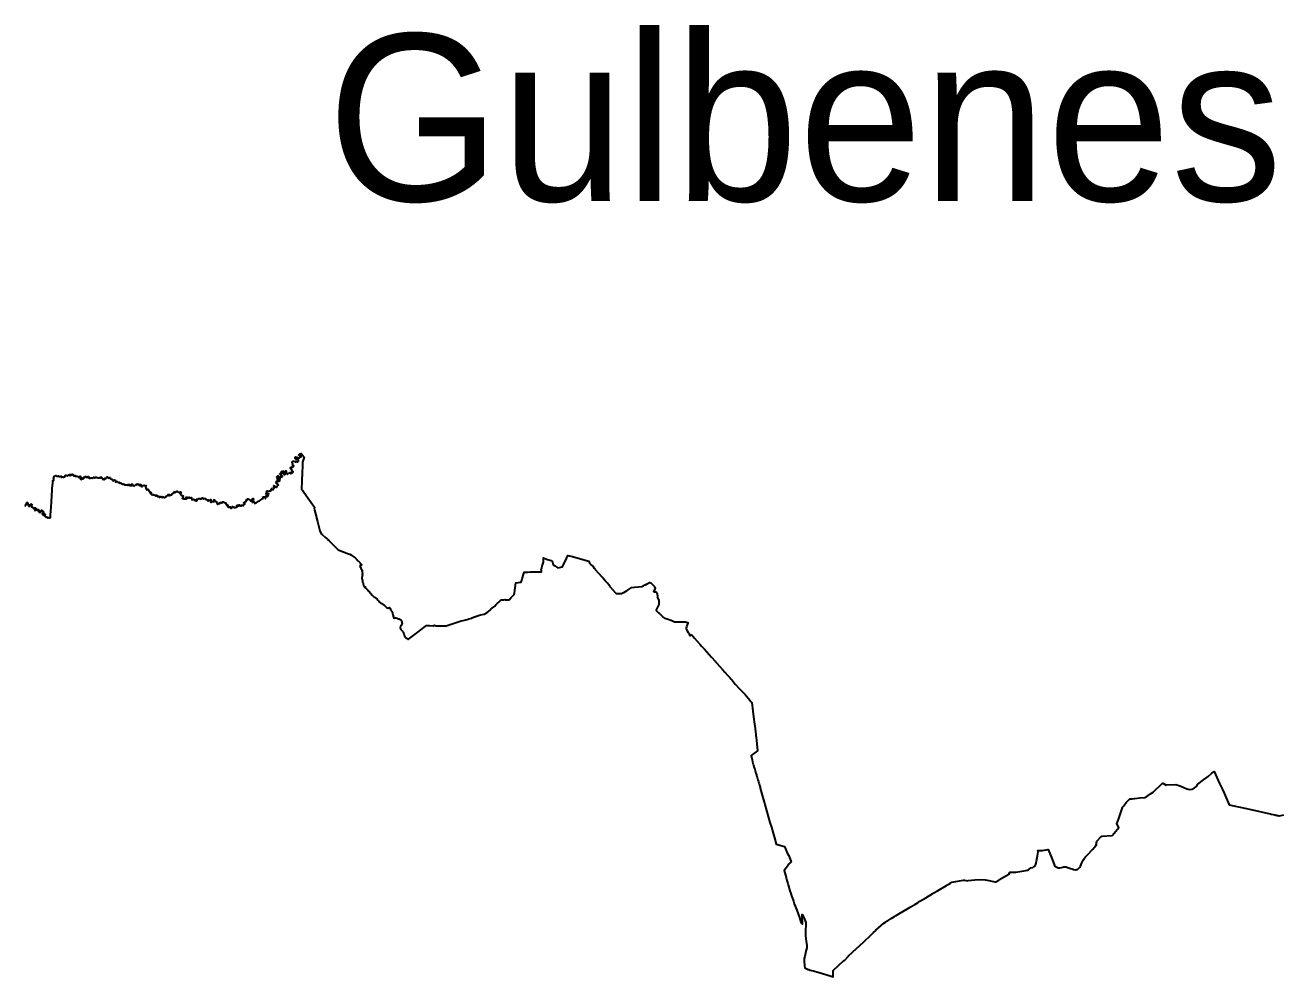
# Model space of a CAD drawing. Extents: x 293476 to 779698, y 145469 to 460400.
# Drawn here: x 631904 to 671094, y 314104 to 343744 of the extents above; entities that cross this region are included whole.
import ezdxf

# ---------------------------------------------------------------- set-up
doc = ezdxf.new("R2010")
doc.units = 0
doc.layers.add('Level 25', color=7, linetype='Continuous')
doc.layers.add('Level 57', color=7, linetype='Continuous')

msp = doc.modelspace()

# ---------------------------------------------------------------- linework, layer by layer
at = {"layer": 'Level 25'}
for points in [[(632689, 328402), (632694, 328478), (632710, 328732), (632721, 328899), (632722, 328918), (632733, 329080), (632737, 329134), (632742, 329213), (632751, 329320), (632763, 329480), (632771, 329559), (632772, 329567), (632790, 329563), (632797, 329566), (632799, 329569), (632796, 329591), (632800, 329605), (632800, 329615), (632788, 329630), (632789, 329637), (632798, 329649), (632801, 329656), (632807, 329691), (632809, 329697), (632813, 329699), (632864, 329715), (632869, 329715), (632874, 329711), (632884, 329697), (632888, 329694), (632930, 329702), (632933, 329704), (632940, 329712), (632944, 329713), (632947, 329710), (632948, 329695), (632951, 329692), (632973, 329690), (632982, 329688), (632993, 329680), (632997, 329679), (633000, 329680), (633001, 329683), (633002, 329688), (633011, 329692), (633019, 329695), (633035, 329693), (633040, 329690), (633039, 329686), (633030, 329670), (633030, 329666), (633035, 329662), (633041, 329659), (633048, 329662), (633056, 329665), (633058, 329677), (633063, 329677), (633083, 329674), (633091, 329666), (633095, 329664), (633099, 329665), (633118, 329676), (633123, 329678), (633131, 329673), (633138, 329674), (633139, 329676), (633146, 329701), (633152, 329723), (633157, 329727), (633165, 329730), (633170, 329728), (633177, 329723), (633199, 329714), (633212, 329712), (633221, 329710), (633227, 329709), (633229, 329711), (633243, 329730), (633250, 329737), (633254, 329735), (633269, 329725), (633273, 329725), (633275, 329727), (633279, 329742), (633282, 329745), (633290, 329748), (633296, 329744), (633301, 329731), (633298, 329721), (633305, 329710), (633309, 329707), (633312, 329710), (633318, 329721), (633309, 329733), (633307, 329747), (633312, 329749), (633324, 329748), (633329, 329737), (633331, 329736), (633346, 329731), (633350, 329733), (633361, 329737), (633364, 329741), (633365, 329753), (633368, 329758), (633373, 329757), (633399, 329749), (633404, 329746), (633400, 329732), (633397, 329729), (633395, 329725), (633397, 329723), (633406, 329719), (633419, 329712), (633429, 329707), (633432, 329707), (633434, 329709), (633435, 329716), (633436, 329719), (633456, 329720), (633459, 329719), (633460, 329714), (633460, 329708), (633451, 329698), (633451, 329695), (633454, 329694), (633463, 329695), (633483, 329693), (633510, 329690), (633512, 329691), (633513, 329700), (633515, 329701), (633520, 329701), (633552, 329684), (633555, 329682), (633560, 329668), (633563, 329666), (633567, 329667), (633570, 329672), (633574, 329674), (633576, 329671), (633585, 329655), (633589, 329655), (633592, 329654), (633594, 329658), (633594, 329669), (633598, 329674), (633611, 329677), (633611, 329693), (633614, 329695), (633618, 329693), (633625, 329679), (633624, 329671), (633622, 329650), (633623, 329643), (633634, 329630), (633638, 329619), (633639, 329614), (633631, 329605), (633631, 329600), (633636, 329599), (633656, 329606), (633661, 329609), (633659, 329615), (633654, 329623), (633655, 329628), (633658, 329634), (633686, 329641), (633691, 329638), (633688, 329633), (633680, 329625), (633682, 329621), (633685, 329615), (633692, 329612), (633709, 329624), (633718, 329628), (633728, 329623), (633733, 329622), (633736, 329626), (633740, 329633), (633743, 329640), (633739, 329645), (633733, 329646), (633726, 329655), (633724, 329659), (633726, 329661), (633738, 329667), (633762, 329674), (633778, 329686), (633788, 329688), (633795, 329688), (633804, 329670), (633804, 329662), (633805, 329658), (633809, 329659), (633813, 329662), (633820, 329671), (633837, 329672), (633840, 329663), (633853, 329656), (633858, 329660), (633858, 329668), (633855, 329682), (633861, 329687), (633868, 329686), (633874, 329686), (633882, 329684), (633889, 329680), (633894, 329664), (633892, 329660), (633883, 329651), (633883, 329646), (633884, 329641), (633888, 329638), (633893, 329637), (633900, 329643), (633904, 329642), (633909, 329640), (633905, 329629), (633905, 329624), (633910, 329623), (633913, 329625), (633928, 329633), (633949, 329641), (633961, 329651), (633965, 329651), (633998, 329642), (634007, 329637), (634012, 329637), (634018, 329640), (634030, 329659), (634036, 329665), (634041, 329663), (634065, 329649), (634078, 329650), (634081, 329650), (634083, 329661), (634086, 329665), (634091, 329664), (634106, 329654), (634110, 329656), (634121, 329664), (634125, 329662), (634132, 329652), (634152, 329654), (634177, 329650), (634182, 329644), (634186, 329641), (634191, 329644), (634197, 329650), (634214, 329650), (634226, 329651), (634250, 329666), (634254, 329665), (634255, 329661), (634250, 329653), (634252, 329650), (634271, 329645), (634273, 329649), (634270, 329661), (634272, 329665), (634276, 329666), (634285, 329662), (634302, 329636), (634314, 329624), (634324, 329594), (634326, 329591), (634332, 329591), (634348, 329602), (634350, 329605), (634343, 329612), (634342, 329616), (634348, 329618), (634353, 329617), (634369, 329594), (634373, 329592), (634377, 329594), (634386, 329602), (634400, 329633), (634412, 329640), (634420, 329629), (634425, 329628), (634428, 329632), (634434, 329648), (634453, 329669), (634461, 329674), (634465, 329673), (634474, 329666), (634498, 329659), (634499, 329656), (634499, 329653), (634497, 329650), (634488, 329646), (634486, 329642), (634490, 329639), (634524, 329646), (634546, 329657), (634553, 329658), (634566, 329616), (634579, 329610), (634603, 329607), (634623, 329595), (634626, 329592), (634630, 329559), (634633, 329555), (634637, 329555), (634654, 329567), (634668, 329575), (634696, 329582), (634709, 329573), (634729, 329535), (634728, 329531), (634719, 329520), (634720, 329514), (634724, 329513), (634743, 329522), (634770, 329527), (634775, 329527), (634792, 329507), (634796, 329506), (634813, 329503), (634816, 329504), (634826, 329509), (634830, 329509), (634833, 329507), (634839, 329486), (634842, 329483), (634847, 329483), (634876, 329492), (634886, 329488), (634890, 329486), (634891, 329482), (634891, 329472), (634892, 329470), (634917, 329457), (634941, 329450), (634958, 329457), (634989, 329451), (634993, 329448), (634990, 329429), (634993, 329426), (634996, 329426), (635001, 329435), (635003, 329437), (635008, 329436), (635021, 329429), (635049, 329431), (635054, 329428), (635071, 329428), (635101, 329437), (635104, 329434), (635104, 329430), (635097, 329425), (635096, 329413), (635099, 329409), (635104, 329410), (635123, 329435), (635127, 329438), (635141, 329432), (635151, 329437), (635157, 329439), (635164, 329434), (635161, 329416), (635173, 329403), (635192, 329407), (635226, 329409), (635228, 329411), (635227, 329416), (635219, 329426), (635225, 329447), (635235, 329454), (635239, 329453), (635263, 329431), (635264, 329427), (635260, 329413), (635262, 329409), (635266, 329407), (635281, 329409), (635283, 329406), (635287, 329398), (635305, 329392), (635308, 329394), (635318, 329404), (635330, 329415), (635333, 329420), (635351, 329435), (635356, 329436), (635357, 329436), (635360, 329434), (635367, 329431), (635370, 329433), (635374, 329445), (635377, 329447), (635381, 329447), (635387, 329440), (635394, 329438), (635400, 329439), (635401, 329443), (635399, 329450), (635400, 329453), (635403, 329454), (635418, 329451), (635442, 329449), (635445, 329445), (635450, 329435), (635459, 329412), (635462, 329409), (635465, 329410), (635497, 329439), (635502, 329438), (635508, 329436), (635508, 329418), (635511, 329409), (635534, 329379), (635548, 329371), (635551, 329371), (635554, 329373), (635567, 329403), (635570, 329405), (635610, 329417), (635618, 329416), (635629, 329400), (635633, 329397), (635640, 329395), (635648, 329396), (635666, 329408), (635671, 329408), (635675, 329407), (635675, 329403), (635658, 329363), (635658, 329359), (635661, 329339), (635663, 329336), (635676, 329330), (635677, 329326), (635675, 329323), (635666, 329318), (635665, 329305), (635668, 329300), (635685, 329278), (635690, 329276), (635730, 329288), (635737, 329288), (635741, 329285), (635763, 329235), (635773, 329222), (635777, 329218), (635782, 329219), (635788, 329222), (635793, 329222), (635795, 329216), (635785, 329195), (635786, 329185), (635792, 329182), (635802, 329183), (635825, 329191), (635832, 329189), (635834, 329183), (635834, 329144), (635832, 329131), (635838, 329127), (635856, 329132), (635864, 329131), (635870, 329127), (635880, 329115), (635886, 329115), (635894, 329121), (635900, 329123), (635905, 329121), (635914, 329110), (635928, 329114), (635934, 329111), (635936, 329101), (635942, 329100), (635963, 329109), (635970, 329109), (635975, 329107), (635973, 329101), (635967, 329095), (635968, 329090), (635971, 329085), (635977, 329084), (635995, 329097), (635997, 329107), (636000, 329110), (636008, 329108), (636012, 329093), (636017, 329074), (636024, 329069), (636031, 329065), (636038, 329067), (636052, 329075), (636057, 329074), (636062, 329071), (636065, 329064), (636065, 329055), (636068, 329051), (636084, 329047), (636097, 329044), (636105, 329047), (636106, 329062), (636111, 329064), (636116, 329064), (636132, 329056), (636135, 329051), (636136, 329046), (636140, 329041), (636146, 329039), (636149, 329042), (636152, 329049), (636157, 329062), (636161, 329065), (636167, 329063), (636178, 329044), (636184, 329034), (636191, 329033), (636201, 329041), (636211, 329048), (636216, 329050), (636220, 329049), (636226, 329041), (636238, 329033), (636247, 329035), (636267, 329045), (636286, 329055), (636296, 329054), (636300, 329058), (636310, 329084), (636317, 329089), (636330, 329100), (636360, 329096), (636371, 329100), (636375, 329105), (636372, 329110), (636364, 329114), (636357, 329116), (636354, 329120), (636357, 329127), (636362, 329132), (636368, 329131), (636376, 329127), (636394, 329130), (636399, 329123), (636399, 329105), (636404, 329100), (636408, 329100), (636420, 329102), (636436, 329110), (636454, 329117), (636463, 329114), (636472, 329116), (636477, 329125), (636488, 329133), (636491, 329137), (636491, 329141), (636487, 329147), (636488, 329154), (636491, 329162), (636498, 329167), (636511, 329169), (636523, 329174), (636531, 329174), (636535, 329175), (636539, 329177), (636543, 329186), (636546, 329186), (636553, 329183), (636557, 329185), (636559, 329190), (636549, 329203), (636550, 329207), (636555, 329208), (636560, 329207), (636569, 329198), (636573, 329196), (636587, 329194), (636591, 329196), (636598, 329210), (636601, 329212), (636606, 329210), (636610, 329210), (636612, 329214), (636612, 329221), (636615, 329224), (636626, 329225), (636635, 329232), (636641, 329232), (636641, 329228), (636647, 329214), (636651, 329209), (636652, 329208), (636655, 329207), (636695, 329199), (636698, 329197), (636705, 329185), (636708, 329182), (636711, 329184), (636721, 329194), (636732, 329203), (636738, 329206), (636743, 329207), (636748, 329208), (636751, 329206), (636757, 329198), (636759, 329195), (636759, 329190), (636758, 329171), (636757, 329167), (636754, 329163), (636739, 329153), (636738, 329150), (636738, 329148), (636749, 329137), (636753, 329120), (636767, 329108), (636791, 329094), (636805, 329094), (636808, 329093), (636808, 329090), (636805, 329083), (636809, 329080), (636813, 329079), (636816, 329080), (636824, 329088), (636827, 329089), (636831, 329085), (636831, 329081), (636829, 329065), (636827, 329061), (636820, 329052), (636818, 329047), (636819, 329045), (636829, 329034), (636832, 329030), (636831, 329026), (636829, 329024), (636824, 329025), (636817, 329029), (636813, 329030), (636810, 329028), (636802, 329013), (636802, 329009), (636804, 329007), (636819, 329005), (636823, 329003), (636839, 328991), (636868, 328991), (636885, 328997), (636889, 328997), (636909, 328996), (636914, 328997), (636924, 328988), (636928, 328989), (636929, 328991), (636929, 328994), (636920, 329012), (636917, 329039), (636917, 329042), (636920, 329044), (636944, 329042), (636953, 329047), (636957, 329047), (636959, 329045), (636959, 329020), (636961, 329017), (636968, 329011), (636971, 329009), (636973, 329010), (636983, 329024), (637000, 329035), (637017, 329048), (637020, 329048), (637022, 329045), (637023, 329032), (637026, 329028), (637030, 329028), (637040, 329028), (637045, 329028), (637059, 329021), (637063, 329020), (637067, 329021), (637073, 329033), (637080, 329036), (637086, 329029), (637089, 329018), (637084, 329007), (637084, 329006), (637086, 329002), (637098, 328993), (637100, 328990), (637101, 328987), (637099, 328968), (637101, 328965), (637104, 328966), (637112, 328972), (637114, 328973), (637117, 328973), (637147, 328970), (637149, 328971), (637158, 328979), (637163, 328980), (637165, 328978), (637169, 328967), (637172, 328963), (637192, 328941), (637198, 328937), (637204, 328934), (637207, 328934), (637224, 328937), (637231, 328936), (637244, 328932), (637248, 328931), (637251, 328932), (637262, 328936), (637264, 328939), (637263, 328941), (637256, 328947), (637245, 328956), (637244, 328959), (637244, 328962), (637242, 328982), (637243, 328984), (637246, 328986), (637261, 328983), (637281, 328983), (637298, 328993), (637316, 329005), (637320, 329007), (637323, 329005), (637328, 328998), (637332, 328995), (637336, 328996), (637351, 329005), (637356, 329007), (637359, 329004), (637361, 329001), (637361, 328997), (637357, 328982), (637357, 328978), (637362, 328978), (637392, 328989), (637398, 328992), (637399, 328995), (637402, 329004), (637405, 329008), (637419, 329022), (637424, 329025), (637434, 329024), (637438, 329023), (637439, 329021), (637436, 329011), (637437, 329005), (637453, 328994), (637457, 328992), (637461, 328993), (637468, 329001), (637470, 329003), (637497, 329004), (637518, 329005), (637522, 329004), (637523, 329001), (637523, 328989), (637524, 328987), (637527, 328983), (637555, 328974), (637597, 328962), (637602, 328959), (637604, 328953), (637602, 328929), (637605, 328924), (637611, 328925), (637620, 328934), (637635, 328949), (637641, 328952), (637655, 328946), (637661, 328950), (637672, 328965), (637676, 328970), (637688, 328969), (637686, 328945), (637682, 328930), (637681, 328924), (637686, 328912), (637678, 328903), (637678, 328895), (637696, 328886), (637713, 328886), (637720, 328896), (637736, 328906), (637782, 328902), (637787, 328910), (637780, 328928), (637780, 328950), (637785, 328960), (637801, 328961), (637806, 328956), (637805, 328945), (637801, 328936), (637802, 328930), (637807, 328920), (637818, 328919), (637835, 328923), (637844, 328904), (637852, 328904), (637861, 328910), (637874, 328903), (637869, 328873), (637875, 328854), (637890, 328835), (637904, 328828), (637915, 328828), (637922, 328830), (637934, 328845), (637938, 328858), (637944, 328861), (637961, 328848), (637969, 328849), (637974, 328861), (637981, 328874), (637991, 328877), (638005, 328876), (638012, 328876), (638028, 328870), (638044, 328864), (638047, 328865), (638048, 328870), (638044, 328880), (638044, 328889), (638058, 328902), (638072, 328898), (638094, 328884), (638113, 328879), (638133, 328866), (638146, 328860), (638154, 328864), (638158, 328863), (638160, 328858), (638158, 328839), (638162, 328821), (638165, 328812), (638170, 328809), (638180, 328809), (638194, 328817), (638206, 328803), (638215, 328781), (638217, 328774), (638214, 328758), (638225, 328754), (638235, 328728), (638240, 328724), (638248, 328728), (638254, 328734), (638257, 328739), (638259, 328743), (638261, 328746), (638265, 328747), (638271, 328745), (638275, 328740), (638274, 328732), (638277, 328722), (638284, 328721), (638288, 328727), (638289, 328731), (638291, 328736), (638296, 328741), (638301, 328743), (638306, 328742), (638307, 328742), (638309, 328740), (638309, 328739), (638311, 328735), (638314, 328729), (638318, 328725), (638323, 328720), (638323, 328716), (638321, 328713), (638315, 328709), (638318, 328703), (638320, 328704), (638326, 328705), (638332, 328706), (638339, 328707), (638344, 328711), (638343, 328713), (638344, 328716), (638346, 328721), (638352, 328725), (638358, 328727), (638361, 328728), (638369, 328733), (638371, 328736), (638362, 328748), (638363, 328754), (638371, 328755), (638378, 328753), (638386, 328748), (638393, 328743), (638397, 328733), (638403, 328725), (638411, 328722), (638417, 328721), (638422, 328721), (638427, 328723), (638430, 328723), (638433, 328725), (638438, 328728), (638443, 328730), (638453, 328730), (638460, 328725), (638468, 328725), (638480, 328726), (638493, 328737), (638497, 328739), (638502, 328743), (638507, 328746), (638510, 328752), (638510, 328759), (638509, 328765), (638505, 328772), (638505, 328780), (638505, 328783), (638506, 328789), (638509, 328795), (638513, 328797), (638525, 328795), (638533, 328792), (638537, 328787), (638541, 328778), (638546, 328775), (638552, 328771), (638559, 328768), (638566, 328768), (638572, 328771), (638574, 328780), (638572, 328790), (638571, 328798), (638571, 328803), (638574, 328805), (638581, 328805), (638589, 328799), (638598, 328792), (638606, 328785), (638621, 328776), (638625, 328771), (638626, 328770), (638632, 328768), (638639, 328768), (638645, 328771), (638646, 328775), (638646, 328778), (638642, 328786), (638642, 328794), (638649, 328799), (638660, 328799), (638676, 328795), (638682, 328793), (638686, 328788), (638693, 328785), (638697, 328786), (638703, 328788), (638709, 328791), (638709, 328799), (638709, 328806), (638714, 328811), (638719, 328819), (638720, 328819), (638726, 328821), (638736, 328822), (638742, 328825), (638748, 328828), (638751, 328835), (638751, 328841), (638751, 328843), (638743, 328846), (638730, 328850), (638722, 328852), (638714, 328860), (638714, 328865), (638717, 328873), (638724, 328874), (638732, 328874), (638740, 328877), (638752, 328884), (638761, 328886), (638765, 328888), (638767, 328890), (638769, 328894), (638769, 328897), (638768, 328900), (638767, 328905), (638766, 328909), (638766, 328913), (638770, 328915), (638774, 328917), (638780, 328917), (638785, 328918), (638792, 328920), (638799, 328922), (638805, 328930), (638809, 328936), (638802, 328951), (638801, 328966), (638833, 328986), (638837, 328987), (638857, 328990), (638867, 328986), (638876, 328982), (638922, 328926), (638942, 328933), (638953, 328947), (638959, 328975), (638983, 328985), (638996, 329003), (639009, 329003), (639018, 328991), (639020, 328981), (639007, 328958), (638988, 328943), (638964, 328934), (638957, 328923), (638968, 328907), (638976, 328888), (638988, 328883), (639000, 328886), (639010, 328896), (639014, 328902), (639019, 328906), (639026, 328909), (639030, 328911), (639035, 328912), (639041, 328909), (639045, 328903), (639046, 328899), (639045, 328894), (639042, 328889), (639038, 328884), (639036, 328875), (639036, 328869), (639039, 328864), (639044, 328858), (639049, 328854), (639053, 328852), (639056, 328852), (639061, 328852), (639070, 328853), (639077, 328856), (639082, 328859), (639092, 328865), (639097, 328856), (639117, 328879), (639120, 328882), (639126, 328890), (639131, 328897), (639143, 328903), (639154, 328909), (639170, 328917), (639180, 328920), (639203, 328932), (639234, 328953), (639286, 328990), (639302, 328998), (639317, 329005), (639321, 329009), (639324, 329013), (639323, 329021), (639321, 329029), (639317, 329038), (639312, 329047), (639315, 329050), (639318, 329053), (639337, 329053), (639356, 329053), (639367, 329056), (639378, 329058), (639377, 329040), (639376, 329021), (639378, 329013), (639379, 329004), (639384, 329002), (639388, 329000), (639392, 329002), (639397, 329003), (639401, 329017), (639406, 329030), (639411, 329054), (639417, 329078), (639424, 329096), (639432, 329113), (639436, 329114), (639441, 329116), (639447, 329107), (639453, 329098), (639452, 329086), (639451, 329074), (639452, 329068), (639454, 329062), (639458, 329061), (639462, 329061), (639465, 329067), (639468, 329072), (639470, 329081), (639472, 329090), (639477, 329102), (639482, 329113), (639483, 329126), (639485, 329139), (639489, 329142), (639493, 329146), (639429, 329132), (639419, 329140), (639410, 329152), (639411, 329160), (639421, 329163), (639432, 329165), (639438, 329176), (639422, 329208), (639431, 329235), (639445, 329239), (639465, 329230), (639496, 329230), (639517, 329237), (639539, 329232), (639555, 329243), (639575, 329258), (639574, 329275), (639563, 329280), (639563, 329285), (639581, 329302), (639599, 329323), (639603, 329321), (639607, 329285), (639621, 329275), (639629, 329276), (639647, 329288), (639655, 329307), (639664, 329324), (639665, 329335), (639660, 329342), (639667, 329365), (639666, 329380), (639656, 329387), (639653, 329399), (639656, 329402), (639671, 329398), (639682, 329374), (639694, 329362), (639724, 329357), (639742, 329354), (639760, 329380), (639768, 329394), (639782, 329418), (639794, 329431), (639789, 329443), (639771, 329444), (639758, 329467), (639756, 329479), (639743, 329481), (639722, 329479), (639721, 329483), (639730, 329500), (639736, 329514), (639741, 329541), (639758, 329549), (639788, 329546), (639811, 329546), (639835, 329556), (639840, 329563), (639845, 329578), (639840, 329589), (639810, 329581), (639802, 329580), (639775, 329590), (639765, 329596), (639762, 329609), (639763, 329622), (639767, 329639), (639765, 329649), (639762, 329660), (639754, 329671), (639751, 329671), (639750, 329674), (639754, 329683), (639763, 329692), (639768, 329700), (639774, 329703), (639782, 329706), (639786, 329706), (639793, 329705), (639796, 329702), (639798, 329702), (639800, 329701), (639815, 329691), (639820, 329686), (639825, 329681), (639827, 329677), (639827, 329672), (639826, 329668), (639823, 329664), (639817, 329661), (639803, 329655), (639792, 329652), (639784, 329651), (639780, 329643), (639782, 329640), (639784, 329638), (639787, 329636), (639793, 329635), (639800, 329632), (639807, 329627), (639814, 329621), (639820, 329615), (639826, 329613), (639832, 329611), (639839, 329612), (639844, 329614), (639847, 329618), (639849, 329622), (639849, 329628), (639849, 329637), (639850, 329649), (639852, 329654), (639852, 329658), (639855, 329665), (639860, 329669), (639866, 329672), (639873, 329673), (639884, 329672), (639890, 329672), (639895, 329672), (639895, 329672), (639900, 329673), (639904, 329674), (639907, 329674), (639910, 329675), (639914, 329678), (639918, 329681), (639920, 329685), (639922, 329690), (639920, 329694), (639919, 329698), (639917, 329703), (639915, 329707), (639912, 329708), (639910, 329709), (639907, 329709), (639904, 329708), (639900, 329702), (639895, 329697), (639893, 329695), (639890, 329693), (639888, 329693), (639887, 329693), (639885, 329694), (639884, 329694), (639878, 329704), (639872, 329714), (639873, 329717), (639875, 329719), (639878, 329725), (639882, 329730), (639883, 329733), (639884, 329736), (639883, 329742), (639882, 329747), (639874, 329752), (639867, 329758), (639860, 329757), (639853, 329756), (639850, 329758), (639848, 329759), (639847, 329761), (639845, 329763), (639844, 329769), (639843, 329774), (639849, 329779), (639855, 329783), (639860, 329785), (639865, 329788), (639872, 329790), (639880, 329791), (639888, 329792), (639897, 329792), (639903, 329791), (639909, 329791), (639913, 329792), (639916, 329793), (639917, 329797), (639918, 329801), (639918, 329806), (639917, 329811), (639914, 329815), (639911, 329820), (639904, 329822), (639898, 329824), (639894, 329826), (639890, 329828), (639890, 329833), (639889, 329838), (639891, 329839), (639893, 329841), (639902, 329846), (639910, 329851), (639915, 329853), (639920, 329854), (639929, 329856), (639938, 329857), (639943, 329857), (639948, 329856), (639952, 329854), (639957, 329852), (639957, 329849), (639957, 329846), (639955, 329843), (639953, 329840), (639950, 329839), (639947, 329837), (639944, 329833), (639941, 329829), (639940, 329827), (639939, 329825), (639941, 329818), (639944, 329810), (639945, 329808), (639947, 329806), (639952, 329805), (639957, 329804), (639959, 329803), (639961, 329803), (639962, 329799), (639963, 329795), (639963, 329792), (639962, 329788), (639960, 329783), (639959, 329777), (639959, 329772), (639959, 329768), (639961, 329762), (639963, 329756), (639966, 329752), (639970, 329748), (639975, 329746), (639980, 329744), (639985, 329745), (639990, 329747), (639992, 329747), (639993, 329747), (640000, 329752), (640007, 329757), (640014, 329762), (640021, 329768), (640022, 329771), (640023, 329773), (640022, 329776), (640021, 329779), (640019, 329782), (640017, 329785), (640012, 329797), (640006, 329809), (640005, 329814), (640005, 329818), (640004, 329827), (640004, 329835), (640005, 329840), (640007, 329845), (640010, 329850), (640013, 329854), (640016, 329857), (640019, 329860), (640024, 329861), (640029, 329862), (640032, 329861), (640034, 329860), (640036, 329857), (640037, 329854), (640038, 329849), (640039, 329844), (640039, 329839), (640038, 329834), (640038, 329829), (640037, 329825), (640038, 329821), (640039, 329816), (640042, 329808), (640046, 329800), (640054, 329788), (640062, 329777), (640067, 329770), (640073, 329763), (640076, 329763), (640079, 329763), (640083, 329765), (640088, 329767), (640099, 329778), (640111, 329788), (640120, 329794), (640130, 329799), (640140, 329804), (640150, 329809), (640154, 329809), (640159, 329809), (640162, 329809), (640165, 329809), (640166, 329807), (640167, 329806), (640171, 329794), (640174, 329782), (640177, 329779), (640179, 329776), (640181, 329776), (640182, 329775), (640187, 329777), (640191, 329778), (640193, 329779), (640194, 329780), (640200, 329784), (640200, 329790), (640198, 329799), (640196, 329805), (640195, 329811), (640195, 329817), (640196, 329822), (640199, 329824), (640202, 329826), (640205, 329827), (640208, 329825), (640211, 329822), (640217, 329817), (640222, 329815), (640227, 329813), (640233, 329811), (640239, 329812), (640245, 329814), (640249, 329819), (640252, 329823), (640253, 329828), (640252, 329833), (640251, 329838), (640249, 329841), (640242, 329846), (640231, 329855), (640223, 329864), (640216, 329873), (640210, 329882), (640205, 329887), (640205, 329893), (640209, 329902), (640212, 329906), (640212, 329909), (640213, 329916), (640211, 329918), (640208, 329921), (640204, 329925), (640198, 329925), (640195, 329926), (640194, 329927), (640185, 329927), (640178, 329929), (640174, 329935), (640174, 329940), (640173, 329945), (640175, 329953), (640176, 329963), (640181, 329973), (640190, 329980), (640200, 329985), (640210, 329982), (640221, 329981), (640227, 329982), (640234, 329983), (640242, 329984), (640249, 329987), (640258, 329991), (640265, 329996), (640269, 329999), (640270, 330000), (640276, 330016), (640268, 330029), (640252, 330030), (640244, 330032), (640237, 330041), (640238, 330052), (640242, 330061), (640248, 330071), (640247, 330081), (640235, 330099), (640228, 330112), (640227, 330115), (640226, 330117), (640225, 330119), (640225, 330126), (640226, 330142), (640230, 330153), (640241, 330163), (640249, 330166), (640260, 330167), (640266, 330168), (640273, 330170), (640280, 330169), (640288, 330166), (640294, 330160), (640304, 330151), (640314, 330144), (640320, 330142), (640324, 330142), (640329, 330145), (640331, 330150), (640335, 330158), (640340, 330163), (640344, 330165), (640348, 330164), (640352, 330161), (640364, 330155), (640378, 330147), (640386, 330146), (640396, 330147), (640406, 330153), (640416, 330161), (640420, 330167), (640423, 330170), (640423, 330176), (640421, 330182), (640415, 330188), (640406, 330196), (640401, 330203), (640396, 330211), (640390, 330216), (640383, 330219), (640368, 330219), (640354, 330223), (640345, 330225), (640337, 330228), (640331, 330235), (640326, 330243), (640322, 330252), (640320, 330261), (640318, 330270), (640316, 330280), (640316, 330282), (640316, 330285), (640316, 330285), (640318, 330289), (640321, 330292), (640325, 330294), (640327, 330295), (640333, 330295), (640342, 330292), (640351, 330290), (640363, 330290), (640376, 330287), (640385, 330282), (640391, 330276), (640397, 330268), (640402, 330262), (640406, 330254), (640410, 330249), (640414, 330245), (640418, 330244), (640422, 330244), (640428, 330246), (640435, 330251), (640442, 330258), (640448, 330268), (640453, 330280), (640458, 330291), (640462, 330296), (640469, 330300), (640476, 330301), (640482, 330300), (640492, 330296), (640495, 330296), (640497, 330296), (640499, 330297), (640500, 330298), (640503, 330301), (640505, 330302), (640509, 330306), (640507, 330315), (640501, 330323), (640494, 330329), (640486, 330332), (640475, 330335), (640457, 330335), (640445, 330338), (640439, 330343), (640436, 330351), (640437, 330361), (640438, 330362), (640442, 330372), (640449, 330381), (640457, 330388), (640467, 330394), (640477, 330397), (640490, 330402), (640496, 330407), (640497, 330407), (640501, 330405), (640504, 330403), (640509, 330401), (640515, 330396), (640519, 330388), (640524, 330380), (640528, 330369), (640535, 330361), (640547, 330352)], [(640547, 330352), (640549, 330350), (640601, 330290), (640548, 330131), (640543, 329983), (640537, 329835), (640522, 329536), (640515, 329300), (640709, 329025), (640917, 328732), (640923, 328724), (640918, 328713), (640914, 328701), (640922, 328638), (640945, 328571), (641019, 328282), (641090, 327998), (641126, 327905), (641155, 327880), (641272, 327779), (641310, 327744), (641328, 327730), (641352, 327710), (641370, 327694), (641474, 327587), (641556, 327507), (641660, 327405), (641795, 327352), (641977, 327280), (642018, 327264), (642075, 327240), (642083, 327234), (642113, 327210), (642153, 327178), (642187, 327150), (642237, 327098), (642275, 327059), (642277, 327057), (642276, 327056), (642389, 326942), (642386, 326936), (642381, 326931), (642380, 326925), (642376, 326920), (642370, 326917), (642362, 326918), (642348, 326926), (642344, 326926), (642341, 326921), (642340, 326916), (642341, 326908), (642345, 326898), (642345, 326891), (642340, 326879), (642337, 326871), (642341, 326865), (642345, 326862), (642353, 326859), (642359, 326853), (642362, 326848), (642360, 326837), (642361, 326831), (642366, 326827), (642372, 326827), (642374, 326825), (642374, 326820), (642371, 326805), (642370, 326798), (642372, 326793), (642375, 326790), (642380, 326786), (642396, 326776), (642402, 326771), (642404, 326765), (642405, 326754), (642400, 326744), (642398, 326738), (642398, 326734), (642401, 326728), (642407, 326723), (642409, 326721), (642413, 326718), (642412, 326710), (642409, 326699), (642407, 326687), (642408, 326680), (642415, 326660), (642416, 326650), (642412, 326640), (642406, 326628), (642405, 326622), (642407, 326612), (642415, 326603), (642418, 326596), (642421, 326587), (642416, 326582), (642404, 326574), (642400, 326568), (642401, 326565), (642399, 326547), (642399, 326543), (642398, 326535), (642401, 326526), (642397, 326518), (642396, 326510), (642399, 326502), (642404, 326494), (642406, 326486), (642407, 326477), (642407, 326471), (642409, 326466), (642413, 326465), (642416, 326459), (642418, 326450), (642419, 326441), (642417, 326431), (642416, 326419), (642416, 326408), (642418, 326398), (642423, 326389), (642429, 326377), (642435, 326365), (642438, 326355), (642440, 326341), (642441, 326325), (642445, 326315), (642447, 326309), (642448, 326297), (642458, 326271), (642466, 326261), (642473, 326256), (642484, 326253), (642496, 326256), (642503, 326256), (642506, 326256), (642509, 326256), (642510, 326256), (642511, 326256), (642511, 326243), (642503, 326230), (642503, 326221), (642514, 326208), (642537, 326190), (642558, 326168), (642576, 326147), (642584, 326139), (642602, 326123), (642621, 326108), (642625, 326101), (642632, 326087), (642637, 326076), (642646, 326067), (642657, 326060), (642665, 326053), (642674, 326041), (642718, 325991), (642760, 325945), (642760, 325945), (642761, 325945), (642769, 325939), (642778, 325933), (642785, 325929), (642877, 325864), (642896, 325839), (642919, 325815), (642931, 325802), (642940, 325789), (642952, 325776), (642977, 325755), (642981, 325753), (642984, 325750), (642999, 325740), (643014, 325729), (643062, 325698), (643097, 325680), (643105, 325673), (643124, 325651), (643139, 325633), (643166, 325605), (643187, 325593), (643205, 325590), (643231, 325602), (643243, 325608), (643259, 325611), (643276, 325578), (643286, 325556), (643286, 325546), (643293, 325535), (643299, 325527), (643314, 325508), (643328, 325484), (643346, 325443), (643349, 325425), (643357, 325384), (643380, 325310), (643390, 325280), (643414, 325290), (643453, 325287), (643467, 325287), (643494, 325275), (643511, 325262), (643534, 325259), (643554, 325250), (643563, 325244), (643576, 325239), (643591, 325238), (643603, 325231), (643609, 325220), (643632, 325186), (643641, 325167), (643644, 325153), (643645, 325139), (643647, 325115), (643642, 325087), (643623, 325049), (643597, 325018), (643590, 325001), (643590, 324967), (643599, 324942), (643611, 324922), (643629, 324903), (643649, 324882), (643665, 324863), (643679, 324844), (643691, 324822), (643703, 324787), (643713, 324745), (643721, 324721), (643735, 324695), (643749, 324681), (643761, 324669), (643766, 324666), (643784, 324655), (643799, 324650), (643821, 324632), (643833, 324616), (643835, 324609), (643847, 324618)], [(631895, 328808), (631904, 328804), (631912, 328800), (631918, 328797), (631921, 328796), (631924, 328796), (631930, 328797), (631935, 328803), (631932, 328813), (631929, 328820), (631931, 328823), (631937, 328827), (631944, 328830), (631949, 328834), (631951, 328838), (631950, 328847), (631950, 328851), (631949, 328858), (631950, 328864), (631953, 328869), (631958, 328874), (631964, 328877), (631969, 328877), (631976, 328876), (631980, 328872), (631985, 328864), (631988, 328856), (631989, 328848), (631990, 328840), (631990, 328834), (631990, 328832), (631991, 328824), (631992, 328817), (631994, 328808), (631995, 328800), (631998, 328792), (632003, 328784), (632004, 328782), (632007, 328777), (632010, 328771), (632014, 328765), (632021, 328757), (632025, 328754), (632028, 328754), (632030, 328757), (632030, 328760), (632029, 328761), (632028, 328763), (632026, 328766), (632018, 328775), (632012, 328779), (632011, 328780), (632012, 328782), (632013, 328783), (632014, 328787), (632015, 328791), (632017, 328794), (632020, 328794), (632022, 328793), (632024, 328791), (632027, 328789), (632029, 328790), (632029, 328792), (632027, 328797), (632026, 328801), (632025, 328805), (632026, 328807), (632029, 328809), (632033, 328808), (632038, 328806), (632044, 328804), (632050, 328801), (632054, 328799), (632057, 328799), (632062, 328803), (632068, 328809), (632069, 328811), (632072, 328815), (632073, 328818), (632076, 328821), (632080, 328826), (632084, 328829), (632091, 328831), (632099, 328830), (632104, 328828), (632105, 328827), (632108, 328824), (632112, 328818), (632115, 328811), (632117, 328805), (632117, 328801), (632116, 328796), (632112, 328792), (632111, 328791), (632104, 328787), (632097, 328783), (632087, 328776), (632086, 328772), (632088, 328764), (632090, 328757), (632093, 328748), (632096, 328746), (632100, 328745), (632108, 328749), (632115, 328751), (632119, 328750), (632124, 328747), (632127, 328743), (632131, 328735), (632133, 328727), (632135, 328719), (632140, 328715), (632145, 328713), (632151, 328713), (632155, 328712), (632157, 328708), (632161, 328701), (632165, 328694), (632169, 328691), (632172, 328691), (632180, 328694), (632180, 328695), (632191, 328703), (632200, 328709), (632209, 328712), (632215, 328713), (632221, 328713), (632225, 328711), (632230, 328706), (632232, 328700), (632233, 328694), (632231, 328688), (632228, 328683), (632224, 328677), (632218, 328670), (632210, 328658), (632206, 328651), (632205, 328645), (632205, 328640), (632207, 328636), (632211, 328633), (632216, 328633), (632222, 328634), (632226, 328638), (632230, 328641), (632233, 328647), (632239, 328654), (632246, 328662), (632253, 328669), (632259, 328672), (632264, 328673), (632267, 328674), (632270, 328673), (632273, 328672), (632275, 328670), (632277, 328667), (632277, 328663), (632277, 328662), (632278, 328656), (632277, 328654), (632277, 328644), (632276, 328636), (632276, 328629), (632276, 328625), (632277, 328624), (632279, 328624), (632281, 328626), (632281, 328626), (632283, 328631), (632284, 328635), (632287, 328642), (632288, 328643), (632292, 328647), (632293, 328648), (632298, 328652), (632303, 328655), (632308, 328656), (632314, 328656), (632319, 328656), (632323, 328654), (632325, 328652), (632327, 328649), (632328, 328646), (632328, 328643), (632326, 328639), (632326, 328635), (632326, 328630), (632325, 328626), (632324, 328624), (632322, 328620), (632322, 328619), (632321, 328616), (632320, 328613), (632320, 328609), (632320, 328604), (632321, 328602), (632323, 328600), (632325, 328600), (632327, 328600), (632332, 328604), (632337, 328607), (632344, 328611), (632345, 328611), (632355, 328612), (632358, 328611), (632360, 328609), (632362, 328606), (632363, 328599), (632363, 328596), (632362, 328593), (632358, 328583), (632356, 328579), (632355, 328574), (632356, 328571), (632359, 328568), (632363, 328567), (632368, 328567), (632375, 328569), (632384, 328573), (632395, 328580), (632398, 328583), (632401, 328588), (632400, 328592), (632397, 328599), (632395, 328604), (632394, 328609), (632395, 328617), (632395, 328618), (632397, 328623), (632399, 328624), (632401, 328628), (632403, 328629), (632407, 328632), (632407, 328632), (632411, 328635), (632411, 328635), (632411, 328635), (632412, 328635), (632412, 328635), (632412, 328635), (632412, 328636), (632412, 328636), (632412, 328636), (632412, 328636), (632412, 328636), (632412, 328636), (632412, 328636), (632412, 328636), (632413, 328636), (632416, 328637), (632417, 328637), (632421, 328637), (632427, 328635), (632431, 328632), (632436, 328629), (632440, 328625), (632443, 328620), (632444, 328616), (632444, 328611), (632444, 328606), (632444, 328603), (632443, 328600), (632444, 328597), (632447, 328596), (632450, 328595), (632454, 328596), (632458, 328597), (632463, 328596), (632467, 328595), (632470, 328594), (632472, 328592), (632473, 328591), (632477, 328586), (632479, 328581), (632481, 328576), (632481, 328570), (632481, 328566), (632480, 328562), (632478, 328558), (632475, 328555), (632469, 328547), (632464, 328542), (632459, 328539), (632454, 328536), (632447, 328534), (632441, 328532), (632438, 328529), (632437, 328525), (632437, 328520), (632440, 328516), (632444, 328511), (632448, 328504), (632454, 328496), (632458, 328491), (632463, 328487), (632467, 328484), (632472, 328483), (632475, 328484), (632477, 328486), (632480, 328488), (632481, 328493), (632482, 328499), (632484, 328506), (632485, 328512), (632488, 328517), (632492, 328520), (632498, 328521), (632503, 328521), (632508, 328521), (632513, 328520), (632517, 328519), (632520, 328517), (632524, 328513), (632526, 328511), (632526, 328507), (632527, 328502), (632526, 328494), (632524, 328489), (632522, 328483), (632518, 328477), (632517, 328471), (632517, 328465), (632517, 328460), (632520, 328452), (632525, 328446), (632531, 328440), (632534, 328437), (632548, 328426), (632553, 328422), (632556, 328421), (632559, 328422), (632565, 328424), (632572, 328428), (632576, 328430), (632581, 328430), (632585, 328428), (632588, 328425), (632590, 328421), (632591, 328415), (632593, 328409), (632596, 328406), (632601, 328405), (632611, 328405), (632627, 328408), (632639, 328410), (632652, 328408), (632659, 328405), (632670, 328400), (632681, 328399), (632685, 328398), (632689, 328402)], [(631900, 328759), (631906, 328760), (631907, 328761), (631908, 328764), (631909, 328767), (631904, 328769)], [(643847, 324618), (644013, 324743), (644179, 324869), (644191, 324877), (644408, 325046), (644430, 325047), (644500, 325048), (644630, 325036), (644634, 325036), (644644, 325042), (644652, 325054), (644653, 325058), (644710, 325040), (644730, 325036), (644999, 325033), (645017, 325036), (645021, 325037), (645493, 325191), (645553, 325206), (645639, 325226), (645709, 325246), (645731, 325252), (645819, 325274), (645817, 325280), (645873, 325302), (645971, 325338), (646096, 325379), (646203, 325398), (646296, 325450), (646392, 325528), (646411, 325546), (646420, 325555), (646466, 325596), (646535, 325654), (646569, 325686), (646603, 325718), (646614, 325729), (646626, 325739), (646665, 325778), (646686, 325797), (646707, 325815), (646747, 325844), (646795, 325849), (646820, 325848), (646866, 325852), (646866, 325848), (646989, 325850), (647046, 325918), (647140, 326015), (647151, 326069), (647195, 326373), (647280, 326385), (647364, 326396), (647373, 326428), (647382, 326460), (647391, 326496), (647401, 326531), (647423, 326606), (647445, 326681), (647451, 326697), (647458, 326712), (647553, 326713), (647647, 326715), (647679, 326715), (647710, 326716), (647838, 326720), (647904, 326719), (647973, 326717), (647976, 326717), (647979, 326717), (647987, 326717), (647995, 326716), (647990, 326766), (647986, 326786), (647999, 326836), (648011, 326903), (648021, 326921), (648058, 327021), (648058, 327087), (648057, 327150), (648149, 327116), (648324, 327061), (648356, 326934), (648404, 326902), (648507, 326842), (648651, 326870), (648773, 327135), (648819, 327228), (648964, 327193), (649211, 327124), (649472, 327053), (649485, 326984)], [(652673, 324760), (652644, 324743), (652624, 324726), (652619, 324747), (652608, 324779), (652572, 324821), (652544, 324870), (652530, 324892), (652518, 324918), (652512, 324942), (652510, 324957), (652511, 324963), (652527, 325012), (652564, 325122), (652567, 325129), (652562, 325131), (652512, 325144), (652506, 325145), (652497, 325146), (652221, 325153), (652160, 325155), (652129, 325155), (652121, 325156), (652115, 325159), (652029, 325203), (652021, 325207), (651908, 325246), (651840, 325268), (651835, 325270), (651778, 325321), (651736, 325361), (651729, 325364), (651719, 325373), (651666, 325416), (651648, 325432), (651631, 325448), (651626, 325453), (651621, 325458), (651593, 325485), (651583, 325502), (651580, 325512), (651580, 325527), (651582, 325540), (651589, 325558), (651630, 325643), (651656, 325700), (651657, 325707), (651660, 325759), (651660, 325791), (651665, 325830), (651623, 325917), (651613, 325940), (651614, 325947), (651617, 325954), (651619, 325960), (651618, 325964), (651618, 325972), (651618, 325979), (651617, 325986), (651612, 325993), (651612, 326002), (651608, 326012), (651605, 326019), (651604, 326031), (651604, 326037), (651595, 326053), (651594, 326056), (651590, 326061), (651586, 326065), (651582, 326070), (651581, 326072), (651579, 326074), (651578, 326075), (651576, 326076), (651574, 326080), (651564, 326087), (651551, 326085), (651541, 326082), (651521, 326080), (651512, 326082), (651498, 326092), (651498, 326099), (651498, 326105), (651498, 326113), (651501, 326120), (651505, 326125), (651509, 326132), (651515, 326140), (651525, 326149), (651528, 326161), (651528, 326166), (651528, 326171), (651530, 326175), (651533, 326179), (651534, 326184), (651536, 326189), (651538, 326195), (651542, 326199), (651544, 326205), (651544, 326213), (651535, 326229), (651529, 326233), (651527, 326241), (651520, 326250), (651507, 326267), (651464, 326315), (651443, 326339), (651417, 326352), (651368, 326379), (651364, 326377), (651320, 326354), (651305, 326346), (651291, 326338), (651290, 326338), (651289, 326337), (651276, 326332), (651224, 326307), (651219, 326305), (651214, 326302), (651187, 326288), (651160, 326275), (651137, 326263), (651125, 326255), (650779, 326222), (650745, 326198), (650711, 326174), (650680, 326153), (650649, 326131), (650546, 326066), (650484, 326035), (650335, 326031), (650324, 326044), (650303, 326064), (650146, 326245), (650134, 326260), (650122, 326275), (650086, 326319), (650050, 326363), (649981, 326439), (649931, 326493), (649881, 326548), (649780, 326662), (649679, 326776), (649640, 326823), (649603, 326892), (649526, 326951), (649485, 326984)], [(652673, 324760), (652766, 324649), (652843, 324559), (652933, 324451), (652978, 324405), (653024, 324359), (653046, 324336), (653069, 324313), (653296, 324059), (653405, 323931), (653414, 323920), (653423, 323909), (653426, 323906), (653429, 323904), (653439, 323893), (653448, 323882), (653451, 323880), (653453, 323877), (653539, 323780), (653631, 323678), (653711, 323589), (653791, 323500), (653847, 323436), (653904, 323373), (653932, 323342), (653959, 323311), (653965, 323305), (653970, 323299), (654001, 323261), (654032, 323223), (654172, 323069), (654256, 322976), (654318, 322917), (654327, 322906), (654336, 322896), (654449, 322769), (654520, 322682), (654551, 322646), (654580, 322378), (654600, 322204), (654630, 321971), (654647, 321843), (654651, 321804), (654657, 321762), (654676, 321617), (654681, 321570), (654682, 321566), (654704, 321360), (654722, 321142), (654523, 320998), (654556, 320868), (654584, 320740), (654587, 320728), (654603, 320683), (654624, 320616), (654629, 320597), (654636, 320571), (654656, 320507), (654663, 320485), (654667, 320471), (654674, 320449), (654688, 320399), (654698, 320363), (654710, 320322), (654717, 320300), (654722, 320283), (654735, 320241), (654752, 320184), (654765, 320137), (654772, 320115), (654783, 320079), (654793, 320043), (654803, 320012), (654812, 319983), (654932, 319546), (654933, 319541), (654938, 319524), (654945, 319499), (654949, 319478), (654951, 319472), (655055, 319102), (655108, 318914), (655112, 318907), (655160, 318763), (655214, 318575), (655255, 318435), (655311, 318237), (655562, 318167), (655679, 317895), (655688, 317899), (655777, 317683), (655768, 317679), (655695, 317612), (655689, 317593), (655552, 317420), (655594, 317274), (655627, 317160), (655642, 317108), (655671, 317007), (655683, 316968), (655736, 316780), (655758, 316703), (655787, 316625), (655816, 316547), (655820, 316537), (655824, 316526), (655843, 316460), (655871, 316383), (655948, 316178), (656034, 315949), (656078, 315811), (656094, 315762), (656122, 315743), (656112, 316044), (656120, 316048), (656177, 315930), (656224, 315822)], [(663601, 318042), (663774, 318067), (663776, 318067), (663785, 318069), (663902, 317774), (663982, 317572), (663978, 317563), (664019, 317544), (664035, 317532), (664052, 317517), (664089, 317500), (664131, 317496), (664156, 317499), (664242, 317524), (664268, 317530), (664293, 317530), (664339, 317528), (664367, 317521), (664387, 317514), (664406, 317507), (664418, 317503), (664429, 317499), (664478, 317481), (664527, 317463), (664572, 317452), (664629, 317442), (664649, 317442), (664669, 317447), (664687, 317447), (664693, 317446), (664730, 317480), (664772, 317516), (664786, 317547), (664833, 317658), (664869, 317742), (664910, 317804), (664946, 317841), (664982, 317879), (664996, 317893), (665009, 317906), (665170, 318080), (665223, 318138), (665270, 318194), (665283, 318209), (665277, 318215), (665301, 318331), (665435, 318470), (665452, 318486), (665779, 318503), (665895, 318638), (665893, 318639), (665984, 318753), (665930, 318848), (665926, 318859), (665926, 318870), (665985, 319040), (666078, 319314), (666099, 319377), (666102, 319388), (666104, 319393), (666111, 319401), (666124, 319416), (666138, 319431), (666138, 319432), (666138, 319432), (666161, 319460), (666216, 319531), (666310, 319632), (666319, 319640), (666335, 319644), (666403, 319650), (666471, 319656), (666476, 319657), (666480, 319657), (666637, 319675), (666794, 319693), (666819, 319701), (666858, 319726), (666898, 319752), (666974, 319802), (667050, 319851), (667138, 319935), (667246, 320041), (667336, 320129), (667350, 320131), (667409, 320101), (667456, 320076), (667458, 320081), (667757, 320097), (667918, 320044), (668098, 319961), (668098, 319957), (668109, 319957), (668143, 319945), (668198, 319936), (668271, 319947), (668340, 319986), (668406, 320037), (668445, 320103), (668448, 320105), (668619, 320238), (668763, 320349), (668886, 320446), (668954, 320500), (669124, 320128), (669209, 319943), (669262, 319829), (669426, 319465), (670060, 319323), (670694, 319181), (670703, 319179), (670712, 319177), (670735, 319173), (670795, 319160), (670841, 319150), (670876, 319143), (670895, 319138), (670922, 319132), (670944, 319127), (670976, 319119), (670987, 319118), (670992, 319118), (671121, 319153)], [(656224, 315822), (656234, 315814), (656220, 315446), (656216, 315381), (656236, 315216), (656258, 315082), (656258, 315007), (656220, 314858), (656215, 314841), (656194, 314741), (656180, 314675), (656175, 314642), (656175, 314609), (656183, 314555), (656187, 314512), (656190, 314448), (656195, 314384), (656301, 314336), (656309, 314333), (656328, 314328), (656369, 314317), (656500, 314278), (656645, 314235), (656987, 314133), (657083, 314104), (657080, 314160), (657079, 314175), (657078, 314201), (657079, 314246), (657083, 314302), (657415, 314611), (657424, 314605), (657560, 314744), (657558, 314757), (657811, 314988), (658023, 315184), (658267, 315412), (658338, 315481), (658408, 315549), (658409, 315551), (658410, 315552), (658410, 315553), (658410, 315554), (658657, 315772), (658717, 315809), (658776, 315847), (658784, 315851), (658792, 315856), (658892, 315918), (658992, 315980), (659025, 316000), (659357, 316200), (659374, 316206), (659376, 316210), (659480, 316272), (659628, 316361), (659734, 316420), (659741, 316425), (659787, 316456), (659973, 316567), (660187, 316695), (660222, 316717), (660336, 316785), (660611, 316949), (660646, 316971), (660681, 316992), (660733, 317024), (660777, 317050), (661148, 317114), (661170, 317119), (661275, 317098), (661286, 317101), (661499, 317121), (661666, 317138), (661823, 317124), (661826, 317123), (662129, 317059), (662131, 317055), (662150, 317064), (662241, 317117), (662245, 317121), (662556, 317303), (662585, 317358), (662585, 317360), (662612, 317364), (662766, 317362), (662775, 317363), (663087, 317416), (663126, 317422), (663158, 317427), (663166, 317436), (663241, 317497), (663300, 317513), (663335, 317537), (663374, 317566), (663394, 317618), (663403, 317641), (663405, 317651), (663444, 317868), (663468, 318002), (663464, 318040), (663487, 318040), (663601, 318042)]]:
    msp.add_lwpolyline(points, dxfattribs=at)

# ---------------------------------------------------------------- texts
at = {"layer": 'Level 57'}
msp.add_text('Gulbenes novads', height=5200, dxfattribs=at).set_placement((641313, 338268))

doc.saveas('drawing.dxf')
